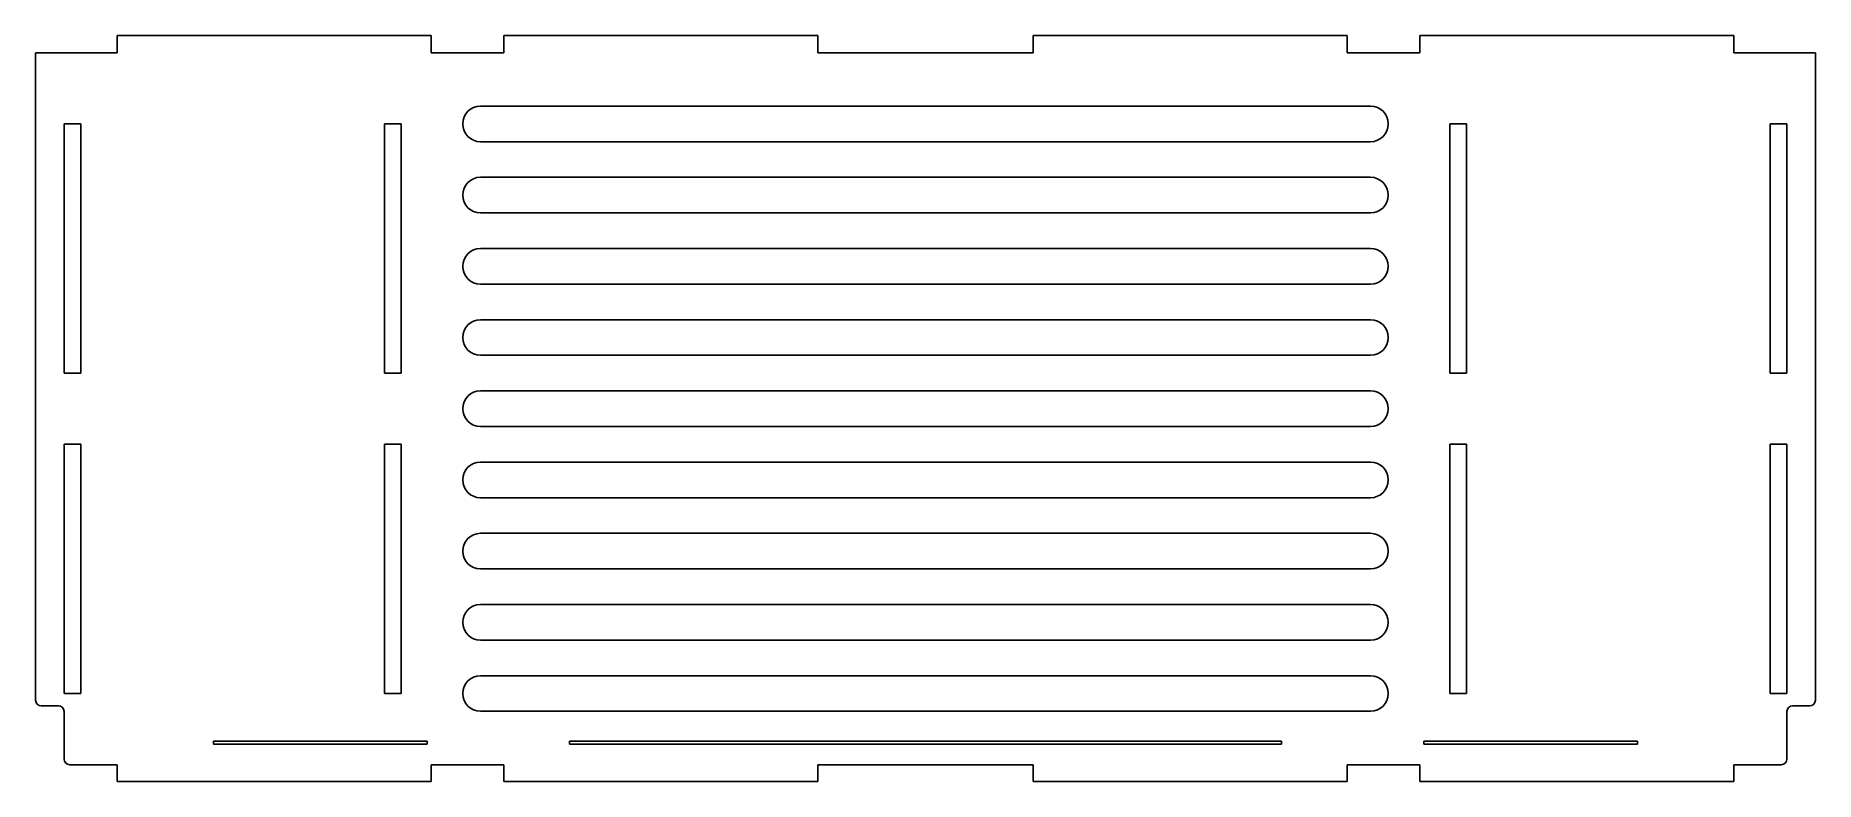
# Model space of a CAD drawing. Header units: millimetres. Extents: x -159 to 159, y -130 to 3.
import ezdxf

# ---------------------------------------------------------------- set-up
doc = ezdxf.new("R2010")
doc.units = ezdxf.units.MM

msp = doc.modelspace()

# ---------------------------------------------------------------- linework, layer by layer
at = {"color": 7, "linetype": 'Continuous', "lineweight": 25}
for p, q in [((-144.2212, 0), (-158.75, 0)), ((-158.75, 0), (-158.75, -115.5)), ((-144.2212, 3.048), (-88.1761, 3.048)), ((-144.2212, 0), (-144.2212, 3.048)), ((-88.1761, 3.048), (-88.1761, 0)), ((-75.2221, 0), (-88.1761, 0)), ((-75.2221, 3.048), (-19.177, 3.048)), ((-75.2221, 0), (-75.2221, 3.048)), ((-19.177, 3.048), (-19.177, 0)), ((19.177, 0), (-19.177, 0)), ((75.2221, 3.048), (19.177, 3.048)), ((19.177, 3.048), (19.177, 0)), ((75.2221, 0), (75.2221, 3.048)), ((75.2221, 0), (88.1761, 0)), ((144.2212, 3.048), (88.1761, 3.048)), ((88.1761, 3.048), (88.1761, 0)), ((144.2212, 3.048), (144.2212, 0)), ((144.2212, 0), (158.75, 0)), ((158.75, 0), (158.75, -115.5)), ((-153.67, -12.7), (-150.6982, -12.7)), ((-153.67, -12.7), (-153.67, -57.15)), ((-150.6982, -12.7), (-150.6982, -57.15)), ((-96.52, -57.15), (-96.52, -12.7)), ((-96.52, -12.7), (-93.5482, -12.7)), ((-93.5482, -12.7), (-93.5482, -57.15)), ((-79.375, -9.525), (79.375, -9.525)), ((93.5482, -12.7), (96.52, -12.7)), ((93.5482, -57.15), (93.5482, -12.7)), ((96.52, -12.7), (96.52, -57.15)), ((153.67, -12.7), (150.6982, -12.7)), ((150.6982, -12.7), (150.6982, -57.15)), ((153.67, -12.7), (153.67, -57.15)), ((79.375, -15.875), (-79.375, -15.875)), ((-79.375, -22.225), (79.375, -22.225)), ((79.375, -28.575), (-79.375, -28.575)), ((-79.375, -34.925), (79.375, -34.925)), ((79.375, -41.275), (-79.375, -41.275)), ((-79.375, -47.625), (79.375, -47.625)), ((79.375, -53.975), (-79.375, -53.975)), ((-153.67, -57.15), (-150.6982, -57.15)), ((-93.5482, -57.15), (-96.52, -57.15)), ((96.52, -57.15), (93.5482, -57.15)), ((153.67, -57.15), (150.6982, -57.15)), ((-79.375, -60.325), (79.375, -60.325)), ((79.375, -66.675), (-79.375, -66.675)), ((-153.67, -69.85), (-150.6982, -69.85)), ((-153.67, -69.85), (-153.67, -114.3)), ((-150.6982, -69.85), (-150.6982, -114.3)), ((-96.52, -114.3), (-96.52, -69.85)), ((-96.52, -69.85), (-93.5482, -69.85)), ((-93.5482, -69.85), (-93.5482, -114.3)), ((93.5482, -69.85), (96.52, -69.85)), ((93.5482, -114.3), (93.5482, -69.85)), ((96.52, -69.85), (96.52, -114.3)), ((153.67, -69.85), (150.6982, -69.85)), ((150.6982, -69.85), (150.6982, -114.3)), ((153.67, -69.85), (153.67, -114.3)), ((-79.375, -73.025), (79.375, -73.025)), ((79.375, -79.375), (-79.375, -79.375)), ((-79.375, -85.725), (79.375, -85.725)), ((79.375, -92.075), (-79.375, -92.075)), ((-79.375, -98.425), (79.375, -98.425)), ((79.375, -104.775), (-79.375, -104.775)), ((-79.375, -111.125), (79.375, -111.125)), ((-153.67, -114.3), (-150.6982, -114.3)), ((-93.5482, -114.3), (-96.52, -114.3)), ((96.52, -114.3), (93.5482, -114.3)), ((153.67, -114.3), (150.6982, -114.3)), ((-157.75, -116.5), (-154.67, -116.5)), ((79.375, -117.475), (-79.375, -117.475)), ((154.67, -116.5), (157.75, -116.5)), ((-153.67, -117.5), (-153.67, -126)), ((153.67, -126), (153.67, -117.5)), ((-127, -122.809), (-88.9, -122.809)), ((-127, -123.317), (-127, -122.809)), ((-88.9, -123.317), (-127, -123.317)), ((-88.9, -122.809), (-88.9, -123.317)), ((-63.5, -122.809), (63.5, -122.809)), ((-63.5, -123.317), (-63.5, -122.809)), ((63.5, -123.317), (-63.5, -123.317)), ((63.5, -122.809), (63.5, -123.317)), ((88.9, -122.809), (127, -122.809)), ((88.9, -123.317), (88.9, -122.809)), ((127, -123.317), (88.9, -123.317)), ((127, -122.809), (127, -123.317)), ((-152.67, -127), (-144.2212, -127)), ((-144.2212, -129.9718), (-144.2212, -127)), ((-88.1761, -127), (-88.1761, -129.9718)), ((-75.2221, -127), (-88.1761, -127)), ((-75.2221, -129.9718), (-75.2221, -127)), ((-19.177, -127), (-19.177, -129.9718)), ((19.177, -127), (-19.177, -127)), ((19.177, -127), (19.177, -129.9718)), ((75.2221, -129.9718), (75.2221, -127)), ((75.2221, -127), (88.1761, -127)), ((88.1761, -127), (88.1761, -129.9718)), ((152.67, -127), (144.2212, -127)), ((144.2212, -129.9718), (144.2212, -127)), ((-144.2212, -129.9718), (-88.1761, -129.9718)), ((-75.2221, -129.9718), (-19.177, -129.9718)), ((75.2221, -129.9718), (19.177, -129.9718)), ((144.2212, -129.9718), (88.1761, -129.9718))]:
    msp.add_line(p, q, dxfattribs=at)
for centre, radius, start, end in [((-79.375, -12.7), 3.175, 90, 270), ((79.375, -12.7), 3.175, 270, 90), ((-79.375, -25.4), 3.175, 90, 270), ((79.375, -25.4), 3.175, 270, 90), ((79.375, -38.1), 3.175, 270, 90), ((-79.375, -38.1), 3.175, 90, 270), ((-79.375, -50.8), 3.175, 90, 270), ((79.375, -50.8), 3.175, 270, 90), ((-79.375, -63.5), 3.175, 90, 270), ((79.375, -63.5), 3.175, 270, 90), ((79.375, -76.2), 3.175, 270, 90), ((-79.375, -76.2), 3.175, 90, 270), ((79.375, -88.9), 3.175, 270, 90), ((-79.375, -88.9), 3.175, 90, 270), ((-79.375, -101.6), 3.175, 90, 270), ((79.375, -101.6), 3.175, 270, 90), ((-79.375, -114.3), 3.175, 90, 270), ((79.375, -114.3), 3.175, 270, 90), ((-157.75, -115.5), 1, 180, 270), ((-154.67, -117.5), 1, 0, 90), ((154.67, -117.5), 1, 90, 180), ((157.75, -115.5), 1, 270, 0), ((-152.67, -126), 1, 180, 270), ((152.67, -126), 1, 270, 0)]:
    msp.add_arc(centre, radius, start, end, dxfattribs=at)

doc.saveas('drawing.dxf')
